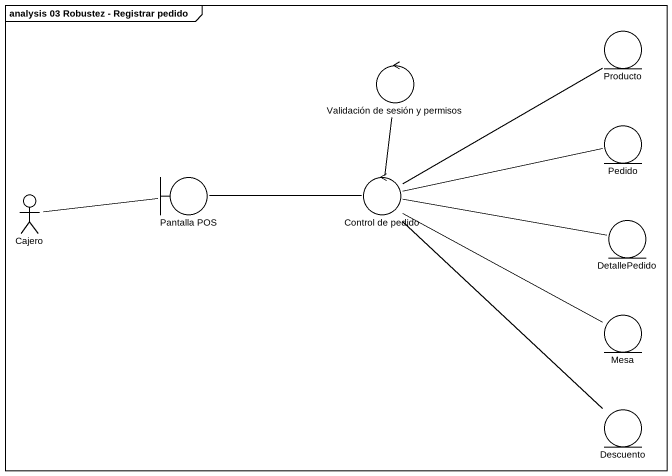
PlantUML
@startuml
mainframe analysis 03 Robustez - Registrar pedido
entity Producto
control "Validación de sesión y permisos" as Validación_de_sesión_y
entity Pedido
actor Cajero
boundary "Pantalla POS" as Pantalla_POS
control "Control de pedido" as Control_de_pedido
entity DetallePedido
entity Mesa
entity Descuento
Cajero -right- Pantalla_POS
Pantalla_POS -right- Control_de_pedido
Control_de_pedido -up- Producto
Control_de_pedido -up- Validación_de_sesión_y
Control_de_pedido -right- Pedido
Control_de_pedido -right- DetallePedido
Control_de_pedido -right- Mesa
Control_de_pedido -- Descuento
@enduml
